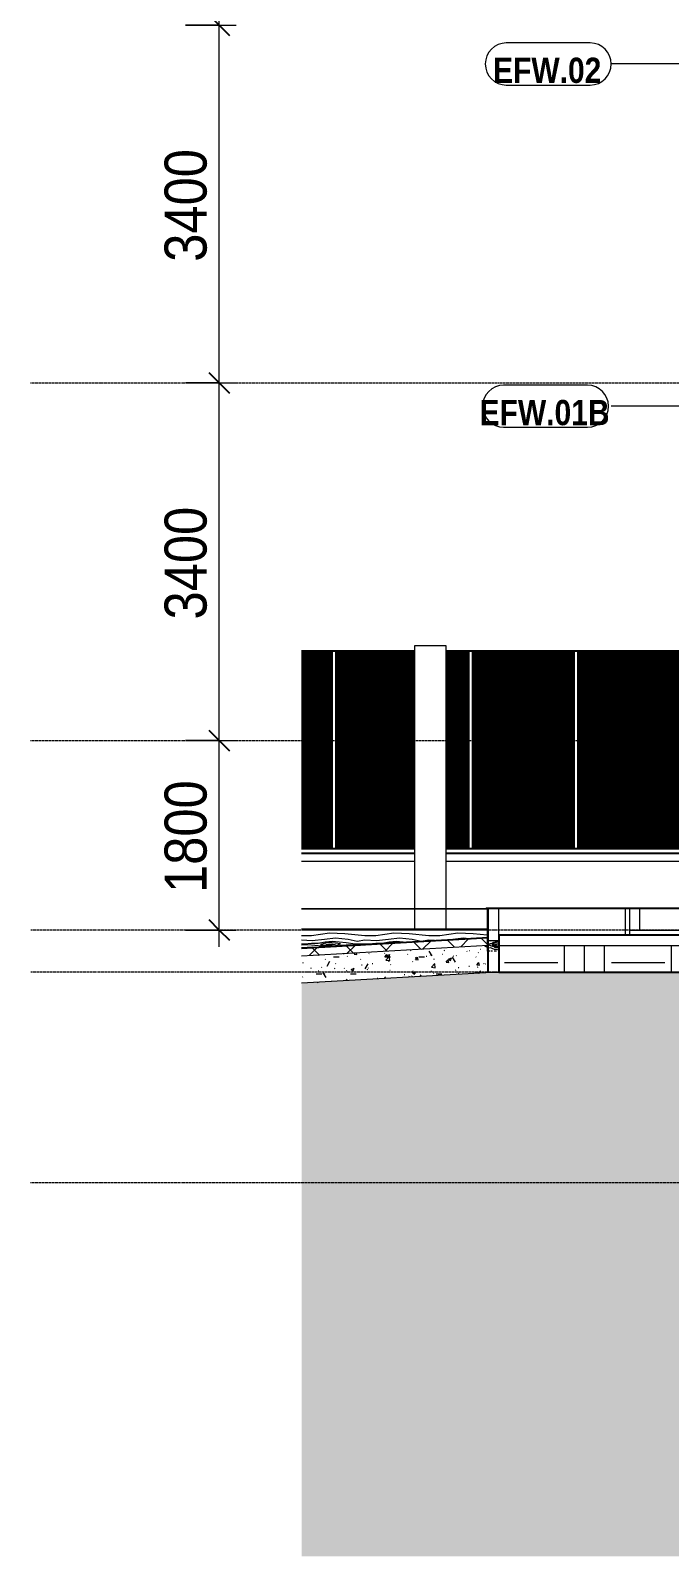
# Model space of a CAD drawing. Header units: millimetres. Extents: x 25061 to 259291, y -8723 to 35400.
# Drawn here: x 147110 to 153184, y -5555 to 8950 of the extents above; entities that cross this region are included whole.
import ezdxf

# ---------------------------------------------------------------- set-up
doc = ezdxf.new("R2010")
doc.units = ezdxf.units.MM
doc.linetypes.add('Centre', pattern=[31.75, 6.35, -4.7625, 15.875, -4.7625])
doc.linetypes.add('Dash', pattern=[6.35, 3.175, -3.175])
for name, color, linetype, lineweight in [('A-ANNO-DIMS', 211, 'Continuous', 9), ('A-ANNO-DIMS-160', 211, 'Continuous', 9), ('A-DETL-GENF-1', 9, 'Continuous', 9), ('A-DETL-THIN', 151, 'Continuous', 9), ('A-FLOR', 192, 'Continuous', 9), ('A-FLOR-3', 192, 'Continuous', 25), ('A-FLOR-LEVL-2', 51, 'Centre', 9), ('A-FLOR-MCUT', 51, 'Continuous', 9), ('A-FLOR-PATT-3', 8, 'Continuous', 9), ('A-WALL', 113, 'Continuous', 9), ('A-WALL-1', 113, 'Continuous', 18), ('A-WALL-IDEN', 211, 'Continuous', 9), ('A-WALL-PATT-4', 111, 'Continuous', 9), ('C-PRKG', 70, 'Continuous', 9), ('C-PRKG-HDLN', 70, 'Dash', 9), ('S-COLS', 52, 'Continuous', 9)]:
    doc.layers.add(name, color=color, linetype=linetype, lineweight=lineweight)
doc.styles.add('Arial_B', font='arialbd.ttf', dxfattribs={"width": 0.85, "height": 240})
doc.styles.add('UTM Avo', font='', dxfattribs={"width": 0.9, "height": 400})
doc.styles.get('UTM Avo').set_extended_font_data('UTM Avo')
doc.dimstyles.new('1_Dim_chi_tiet_2_5', dxfattribs={"dimscale": 304.8, "dimtxt": 399.720379, "dimasz": 0.629921, "dimexe": 0.524934, "dimexo": 0.0625, "dimgap": 0.052493, "dimtad": 1, "dimdec": 0, "dimrnd": 5, "dimzin": 0, "dimdsep": 46, "dimtxsty": 'UTM Avo', "dimblk1": 'OBLIQUE', "dimblk2": 'OBLIQUE', "dimsah": 1, "dimcen": 0.09, "dimdle": 0.524934, "dimazin": 0, "dimtfac": 1, "dimtdec": 4, "dimtix": 1, "dimtmove": 0, "dimatfit": 3, "dimfxl": 1.049869, "dimfxlon": 1, "dimtvp": 1, "dimtolj": 1, "dimtzin": 0, "dimarcsym": 2})
pattern_1 = [(0, (200382.47, 14125), (650.24, 162.56), [53.645, -434.035, 53.645, -3034.995]), (0, (200382.47, 14125), (650.24, 162.56), [-541.325, -434.035, 53.645, -921.715, -1625.6]), (0, (200382.47, 14125), (650.24, 162.56), [-1950.72, 53.645, -434.035, 53.645, -1084.275]), (0, (200382.47, 14125), (650.24, 162.56), [-2492.045, -271.475, 53.645, -759.155]), (120, (200626.31, 14206.28), (-465.9011, 481.84436), [53.645, -434.035, 53.645, -3034.995]), (120, (200626.31, 14206.28), (-465.9011, 481.84436), [-541.325, -434.035, 53.645, -921.715, -1625.6]), (120, (200626.31, 14206.28), (-465.9011, 481.84436), [-1950.72, 53.645, -434.035, 53.645, -1084.275]), (120, (200626.31, 14206.28), (-465.9011, 481.84436), [-2492.045, -271.475, 53.645, -759.155]), (240, (200707.6, 14531.4), (-184.3389, -644.40436), [53.645, -434.035, 53.645, -3034.995]), (240, (200707.6, 14531.4), (-184.3389, -644.40436), [-541.325, -434.035, 53.645, -921.715, -1625.6]), (240, (200707.6, 14531.4), (-184.3389, -644.40436), [-1950.72, 53.645, -434.035, 53.645, -1084.275]), (240, (200707.6, 14531.4), (-184.3389, -644.40436), [-2492.045, -271.475, 53.645, -759.155])]

# ---------------------------------------------------------------- blocks, each defined once
blk = doc.blocks.new('BAI XE PCCC - BAI XE PCCC-1477864-TKCS_MẶT CẮT 2')
at = {"layer": 'C-PRKG'}
for p, q in [((-129812, 600), (-131576, 600)), ((-131576, 600), (-129812, 600))]:
    blk.add_line(p, q, dxfattribs=at)
at = {"layer": 'C-PRKG-HDLN'}
blk.add_line((-129812, 600), (-131576, 600), dxfattribs=at)
blk.add_line((-129812, 600), (-131576, 600), dxfattribs=at)
blk = doc.blocks.new('NBS_CLDPhysicalSecuritySystems_MtlMeshPnlFncngSym_CLDModsecSecurusS3_InfillPanel - NBS_CLDPhysicalSecuritySystems_MtlMeshPnlFncngSym_CLDModsecSecurusS2_InfillPanel-2369496-TKCS_MẶT CẮT 2')
at = {"layer": ''}
h = blk.add_hatch(dxfattribs=at)
h.set_pattern_fill('FP_47', color=256, style=0, pattern_type=2)
h.set_pattern_definition([(180, (-134501.628, 1050), (2e-15, 13), []), (90, (-134501.63, 1050), (76, -5e-15), [])])
h.paths.add_polyline_path([(-130781, 1171), (-130502, 1171), (-130502, 3050), (-131248, 3050), (-131248, 1171), (-131179, 1171)])
h.paths.add_polyline_path([(-131377, 1171), (-131288, 1171), (-131288, 3050), (-131576, 3050), (-131576, 1171)])
for p, q in [((-131287, 3050), (-131576, 3050)), ((-131288, 3050), (-131288, 1171)), ((-131284, 3050), (-131288, 3050)), ((-131252, 3050), (-131284, 3050)), ((-131248, 3050), (-131252, 3050)), ((-131248, 1171), (-131248, 3050)), ((-130502, 3050), (-131248, 3050)), ((-130502, 1171), (-131576, 1171)), ((-131284, 1171), (-131287, 1171)), ((-131252, 1171), (-131284, 1171)), ((-131248, 1171), (-131252, 1171)), ((-131576, 1130), (-130502, 1130))]:
    blk.add_line(p, q, dxfattribs=at)
blk = doc.blocks.new('NBS_CLDPhysicalSecuritySystems_MtlMeshPnlFncngSym_CLDModsecSecurusS3_InfillPanel - NBS_CLDPhysicalSecuritySystems_MtlMeshPnlFncngSym_CLDModsecSecurusS2_InfillPanel-V225-TKCS_MẶT CẮT 2')
at = {"layer": ''}
h = blk.add_hatch(dxfattribs=at)
h.set_pattern_fill('FP_48', color=256, style=0, pattern_type=2)
h.set_pattern_definition([(180, (-130201.628, 1050), (2e-15, 13), []), (90, (-130201.63, 1050), (76, -5e-15), [])])
h.paths.add_polyline_path([(-130202, 1171), (-129988, 1171), (-129988, 3050), (-130202, 3050), (-130202, 1231)])
h.paths.add_polyline_path([(-127312, 2865), (-127307, 2859), (-127305, 2860), (-127309, 2863)])
h.paths.add_polyline_path([(-127264, 2872), (-127266, 2876), (-127294, 2877), (-127292, 2892), (-127264, 2891), (-127264, 2876)])
h.paths.add_polyline_path([(-127600, 1171), (-127253, 1171), (-127253, 1403), (-127261, 1403), (-127261, 1481), (-127263, 1481), (-127263, 1495), (-127261, 1495), (-127261, 1550), (-127263, 1550), (-127263, 1590), (-127298, 1591), (-127298, 1609), (-127263, 1610), (-127264, 2807), (-127276, 2796), (-127277, 2796), (-127286, 2798), (-127298, 2812), (-127299, 2820), (-127312, 2820), (-127313, 2820), (-127330, 2831), (-127329, 2856), (-127313, 2865), (-127312, 2865), (-127296, 2865), (-127296, 2872), (-127263, 2870), (-127264, 2865), (-127267, 2865), (-127265, 2838), (-127264, 2820), (-127262, 2820), (-127262, 2915), (-127366, 2915), (-127366, 2918), (-127262, 2918), (-127262, 3050), (-127948, 3050), (-127948, 1171), (-127799, 1171)])
h.paths.add_polyline_path([(-129948, 1171), (-128988, 1171), (-128988, 3050), (-129948, 3050), (-129948, 1848)])
h.paths.add_polyline_path([(-128948, 1171), (-127988, 1171), (-127988, 3050), (-128948, 3050), (-128948, 1231)])
h.paths.add_polyline_path([(-127298, 1582), (-127297, 1590), (-127288, 1590), (-127288, 1582)])
h.paths.add_polyline_path([(-127298, 1610), (-127298, 1618), (-127288, 1618), (-127288, 1610)])
h.paths.add_polyline_path([(-127282, 2874), (-127282, 2876), (-127281, 2874)])
h.paths.add_polyline_path([(-127273, 2874), (-127274, 2876), (-127271, 2875)])
h.paths.add_polyline_path([(-127282, 2892), (-127294, 2892), (-127292, 2898), (-127284, 2899), (-127285, 2901), (-127291, 2901), (-127317, 2903), (-127319, 2907), (-127317, 2913), (-127312, 2914), (-127273, 2914), (-127274, 2898), (-127264, 2898), (-127264, 2892), (-127281, 2892)])
h.paths.add_polyline_path([(-127372, 2900), (-127373, 2900), (-127372, 2914), (-127371, 2907)])
h.paths.add_polyline_path([(-127364, 2900), (-127366, 2900), (-127367, 2900), (-127370, 2900), (-127368, 2914), (-127364, 2914), (-127363, 2912), (-127320, 2911), (-127322, 2907), (-127319, 2903), (-127322, 2903), (-127364, 2903)])
h.paths.add_polyline_path([(-127289, 2902), (-127289, 2912), (-127291, 2907), (-127289, 2903)])
h.paths.add_polyline_path([(-127370, 2915), (-127376, 2915), (-127376, 2918), (-127368, 2918), (-127369, 2915)])
h.paths.add_polyline_path([(-127316, 2915), (-127315, 2915), (-127316, 2917)])
h.paths.add_polyline_path([(-127289, 2915), (-127288, 2915), (-127289, 2917)])
for p, q in [((-129987, 3050), (-130202, 3050)), ((-129988, 3050), (-129988, 1171)), ((-129984, 3050), (-129988, 3050)), ((-129952, 3050), (-129984, 3050)), ((-129948, 3050), (-129952, 3050)), ((-129948, 1171), (-129948, 3050)), ((-128987, 3050), (-129948, 3050)), ((-128988, 3050), (-128988, 1171)), ((-128984, 3050), (-128988, 3050)), ((-128952, 3050), (-128984, 3050)), ((-128948, 3050), (-128952, 3050)), ((-128948, 1171), (-128948, 3050)), ((-127987, 3050), (-128948, 3050)), ((-127988, 3050), (-127988, 1171)), ((-127984, 3050), (-127988, 3050)), ((-127952, 3050), (-127984, 3050)), ((-127948, 3050), (-127952, 3050)), ((-127948, 1171), (-127948, 3050)), ((-127262, 3050), (-127948, 3050)), ((-127253, 1171), (-130202, 1171)), ((-129984, 1171), (-129987, 1171)), ((-129952, 1171), (-129984, 1171)), ((-129948, 1171), (-129952, 1171)), ((-128984, 1171), (-128987, 1171)), ((-128952, 1171), (-128984, 1171)), ((-128948, 1171), (-128952, 1171)), ((-127984, 1171), (-127987, 1171)), ((-127952, 1171), (-127984, 1171)), ((-127948, 1171), (-127952, 1171)), ((-130202, 1130), (-127253, 1130))]:
    blk.add_line(p, q, dxfattribs=at)
blk = doc.blocks.new('FP_265-TKCS_MẶT CẮT 2')
at = {"layer": 'A-WALL-PATT-4'}
for p, q in [((-129791, 299), (-129784, 296)), ((-129784, 296), (-129776, 300)), ((-129750, 284), (-129722, 290)), ((-129722, 290), (-129702, 287)), ((-129793, 254), (-129790, 260)), ((-129792, 266), (-129785, 272)), ((-129791, 232), (-129782, 235)), ((-129790, 260), (-129779, 254)), ((-129785, 272), (-129771, 272)), ((-129782, 235), (-129767, 226)), ((-129779, 254), (-129760, 248)), ((-129771, 272), (-129761, 278)), ((-129767, 226), (-129745, 217)), ((-129752, 269), (-129764, 260)), ((-129764, 260), (-129753, 254)), ((-129761, 278), (-129750, 284)), ((-129760, 248), (-129750, 242)), ((-129753, 254), (-129740, 248)), ((-129738, 278), (-129752, 269)), ((-129750, 242), (-129738, 235)), ((-129748, 260), (-129733, 266)), ((-129735, 254), (-129748, 260)), ((-129745, 217), (-129713, 214)), ((-129740, 248), (-129710, 248)), ((-129707, 272), (-129738, 278)), ((-129738, 235), (-129703, 235)), ((-129707, 260), (-129735, 254)), ((-129733, 266), (-129707, 260)), ((-129713, 214), (-129702, 213)), ((-129710, 248), (-129702, 253)), ((-129702, 271), (-129707, 272))]:
    blk.add_line(p, q, dxfattribs=at)
blk = doc.blocks.new('DIMBLOCK68-TKCS_MẶT CẮT 2')
at = {"layer": 'A-ANNO-DIMS-160'}
for p, q in [((148584, 2200), (149064, 2200)), ((148904, 2200), (148584, 2200)), ((148904, 240), (148904, 2200)), ((148584, 400), (149064, 400)), ((148904, 400), (148584, 400))]:
    blk.add_line(p, q, dxfattribs=at)
at = {"layer": 'A-ANNO-DIMS-160', "lineweight": 25}
for p, q in [((148904, 2200), (148808, 2296)), ((148904, 2200), (149000, 2104)), ((148904, 400), (148808, 496)), ((148904, 400), (149000, 304))]:
    blk.add_line(p, q, dxfattribs=at)
at = {"layer": 'A-ANNO-DIMS-160', "color": 0, "insert": (148384, 752), "char_height": 400, "width": 1314.64, "attachment_point": 1, "rotation": 90, "line_spacing_factor": 1.110334, "style": 'UTM Avo'}
blk.add_mtext('1800', dxfattribs=at)
blk = doc.blocks.new('_Oblique')
at = {"color": 0, "linetype": 'ByBlock', "lineweight": -2}
blk.add_line((-0.5, -0.5), (0.5, 0.5), dxfattribs=at)
blk = doc.blocks.new('DIMBLOCK69-TKCS_MẶT CẮT 2')
at = {"layer": 'A-ANNO-DIMS-160', "lineweight": 25}
for p, q in [((148904, 5600), (148808, 5696)), ((148904, 5600), (149000, 5504)), ((148904, 2200), (148808, 2296)), ((148904, 2200), (149000, 2104))]:
    blk.add_line(p, q, dxfattribs=at)
at = {"layer": 'A-ANNO-DIMS-160'}
for p, q in [((148584, 5600), (149064, 5600)), ((148904, 5600), (148584, 5600)), ((148904, 2200), (148904, 5600)), ((148584, 2200), (149064, 2200)), ((148904, 2200), (148584, 2200))]:
    blk.add_line(p, q, dxfattribs=at)
at = {"layer": 'A-ANNO-DIMS-160', "color": 0, "insert": (148384, 3352), "char_height": 400, "width": 1314.64, "attachment_point": 1, "rotation": 90, "line_spacing_factor": 1.110334, "style": 'UTM Avo'}
blk.add_mtext('3400', dxfattribs=at)
blk = doc.blocks.new('DIMBLOCK70-TKCS_MẶT CẮT 2')
at = {"layer": 'A-ANNO-DIMS-160'}
for p, q in [((148584, 9000), (149064, 9000)), ((148904, 9000), (148584, 9000)), ((148904, 5600), (148904, 9000)), ((148584, 5600), (149064, 5600)), ((148904, 5600), (148584, 5600))]:
    blk.add_line(p, q, dxfattribs=at)
at = {"layer": 'A-ANNO-DIMS-160', "lineweight": 25}
for p, q in [((148904, 9000), (148808, 9096)), ((148904, 9000), (149000, 8904)), ((148904, 5600), (148808, 5696)), ((148904, 5600), (149000, 5504))]:
    blk.add_line(p, q, dxfattribs=at)
at = {"layer": 'A-ANNO-DIMS-160', "color": 0, "insert": (148384, 6752), "char_height": 400, "width": 1314.64, "attachment_point": 1, "rotation": 90, "line_spacing_factor": 1.110334, "style": 'UTM Avo'}
blk.add_mtext('3400', dxfattribs=at)
blk = doc.blocks.new('DIMBLOCK71-TKCS_MẶT CẮT 2')
at = {"layer": 'A-ANNO-DIMS-160', "lineweight": 25}
for p, q in [((148904, 12400), (148808, 12496)), ((148904, 12400), (149000, 12304)), ((148904, 9000), (148808, 9096)), ((148904, 9000), (149000, 8904))]:
    blk.add_line(p, q, dxfattribs=at)
at = {"layer": 'A-ANNO-DIMS-160'}
for p, q in [((148584, 12400), (149064, 12400)), ((148904, 12400), (148584, 12400)), ((148904, 9000), (148904, 12400)), ((148584, 9000), (149064, 9000)), ((148904, 9000), (148584, 9000))]:
    blk.add_line(p, q, dxfattribs=at)
at = {"layer": 'A-ANNO-DIMS-160', "color": 0, "insert": (148384, 10152), "char_height": 400, "width": 1314.64, "attachment_point": 1, "rotation": 90, "line_spacing_factor": 1.110334, "style": 'UTM Avo'}
blk.add_mtext('3400', dxfattribs=at)
blk = doc.blocks.new('CTL_WALL TAG NO MARK - 10-2062273-TKCS_MẶT CẮT 2')
at = {"layer": 'A-WALL-IDEN'}
for p, q in [((-80085.064287, 10775), (-80882.564287, 10775)), ((-80882.564287, 10375), (-80085.064287, 10375))]:
    blk.add_line(p, q, dxfattribs=at)
for centre, start, end in [((-80882.564287, 10575), 90, 270), ((-80085.064287, 10575), 270, 90)]:
    blk.add_arc(centre, 200, start, end, dxfattribs=at)

msp = doc.modelspace()

# ---------------------------------------------------------------- hatches: boundary and pattern name
at = {"layer": 'A-DETL-GENF-1'}
h = msp.add_hatch(dxfattribs=at)
h.set_pattern_fill('FP_63', color=256, style=0, pattern_type=2)
h.set_pattern_definition([(0, (200382.5, 14125), (774.192, 774.192), [774.192, -774.192]), (0, (200382.5, 14415.3), (774.192, 774.192), [774.192, -774.192]), (0, (200382.5, 14705.64), (774.192, 774.192), [774.192, -774.192]), (90, (200479.25, 14802.4), (-774.192, 774.192), [774.192, -774.192]), (90, (200769.6, 14802.4), (-774.192, 774.192), [774.192, -774.192]), (90, (201059.9, 14802.4), (-774.192, 774.192), [774.192, -774.192])])
h.paths.add_polyline_path([(152511.9, -5554.8), (251474, -5554.8), (251474, -138.1), (250164.5, -64.3), (247610.2, -64.3), (247610.2, -2050), (248237.5, -2050), (248237.5, -3550), (248286.5, -3550), (248286.5, -3600), (246277.2, -3600), (246277.2, -3550), (246327.2, -3550), (246327.2, -2350), (245060.2, -2350), (245060.2, -3550), (245110.2, -3550), (245110.2, -3600), (241010.2, -3600), (241010.2, -3550), (241060.2, -3550), (241060.2, -2350), (238160.2, -2350), (238160.2, -3550), (238210.2, -3550), (238210.2, -3600), (234110.2, -3600), (234110.2, -3550), (234160.2, -3550), (234160.2, -2660), (233460.2, -2660), (233460.2, -1906.9), (218310.2, 318.5), (218310.2, 0), (217560.2, 0), (217560.2, 330), (184060.2, 330), (184060.2, 0), (183310.2, 0), (183310.2, 318.5), (168160.2, -1906.9), (168160.2, -2660), (167460.2, -2660), (167460.2, -3550), (167518.1, -3550), (167518.1, -3600), (163410.2, -3600), (163410.2, -3550), (163460.2, -3550), (163460.2, -2350), (160560.2, -2350), (160560.2, -3550), (160610.2, -3550), (160610.2, -3600), (156510.2, -3600), (156510.2, -3550), (156560.2, -3550), (156560.2, -2350), (155293.2, -2350), (155293.2, -3550), (155343.2, -3550), (155343.2, -3600), (153334, -3600), (153334, -3550), (153384, -3550), (153384, -2050), (154010.2, -2050), (154010.2, -4), (151475.8, -5.1), (149686.6, -106), (149686.6, -5554.8), (150288.8, -5554.8)])
h.paths.add_polyline_path([(175360.2, -3600), (172750.2, -3600), (172750.2, -3550), (172810.2, -3550), (172810.2, -2050), (175310.2, -2050), (175310.2, -3550), (175360.2, -3550), (175360.2, -3552.5)])
h.paths.add_polyline_path([(226260.2, -3600), (226260.2, -3550), (226310.2, -3550), (226310.2, -2050), (228810.2, -2050), (228810.4, -3550), (228870.2, -3550), (228870.2, -3600), (226747.8, -3600)])
h.paths.add_polyline_path([(169910.2, -3550), (168910.2, -3550), (168910.2, -2050), (169910.2, -2050), (169910.2, -3087.2)])
h.paths.add_polyline_path([(232710.2, -3550), (231710.2, -3550), (231710.2, -2050), (232710.2, -2050), (232710.2, -3087.2)])
h.paths.add_polyline_path([(218075, 200), (218110.2, 200), (218110.2, 347.9), (217760.2, 347.9), (217760.2, 200)])
h.paths.add_polyline_path([(183510.2, 200), (183860.2, 200), (183860.2, 347.9), (183510.2, 347.9)])
at = {"layer": 'A-FLOR-PATT-3'}
h = msp.add_hatch(dxfattribs=at)
h.set_pattern_fill('FP_40', color=256, style=0, pattern_type=2)
h.set_pattern_definition([(45, (200382.47, 14125), (-169.7056, 169.7056), []), (135, (200382.47, 14125), (-169.7056, -169.7056), [])])
h.paths.add_polyline_path([(149686.6, 155.5), (151461.1, 255.5), (151461.1, 325.5), (149686.6, 225.5)])
h = msp.add_hatch(dxfattribs=at)
h.set_pattern_fill('FP_36', color=256, style=0, pattern_type=2)
h.set_pattern_definition(pattern_1)
h.paths.add_polyline_path([(149686.6, -106), (151461.1, -5.9), (151461.1, 255.5), (149686.6, 155.5), (149686.6, -4)])
h = msp.add_hatch(dxfattribs=at)
h.set_pattern_fill('FP_42', color=256, style=0, pattern_type=2)
h.set_pattern_definition([(50, (200382.47, 14125), (291.4942, -25.5022), [30.48, -335.28]), (355, (200382.47, 14125), (-56.3889, 305.6909), [24.384, -268.224]), (100.451, (200406.76, 14122.88), (235.108, 280.1865), [25.904, -284.944]), (46.184, (200382.47, 14206.28), (433.727, -67.2684), [45.72, -502.92]), (96.636, (200418.6, 14200.67), (379.844, 395.8845), [38.856, -427.416]), (351.184, (200382.47, 14206.3), (379.848, 395.881), [36.576, -402.336]), (21, (200423.11, 14185.96), (242.5828, -163.6239), [30.48, -335.28]), (326, (200423.1, 14185.96), (98.883, 294.7011), [24.384, -268.224]), (71.451, (200443.33, 14172.33), (341.4672, 131.074), [25.904, -284.944]), (37.5, (200382.47, 14125), (4.94191, 135.28833), [5.364, -259.608, 5.364, -266.924, -269.24]), (37.5, (200382.47, 14125), (4.94191, 135.28833), [-537.261, 5.364, -263.876]), (7.5, (200382.47, 14125), (106.91172, 160.28908), [5.364, -149.88, 5.364, -253.512, -102.616]), (7.5, (200382.47, 14125), (106.91172, 160.28908), [-414.122, 5.364, -97.252]), (327.5, (200291.85, 14125), (216.9455, -9.16625), [5.364, -96.236, 5.364, -311.628, -420.624]), (327.5, (200291.85, 14125), (216.9455, -9.16625), [-418.592, 5.364, -415.26]), (317.5, (200251.2, 14125), (237.0069, 40.6827), [5.364, -126.716, 5.364, -205.151, -298.704]), (317.5, (200251.2, 14125), (237.0069, 40.6827), [-342.595, 5.364, -293.34])])
h.paths.add_polyline_path([(149686.6, -106), (151461.1, -5.9), (151461.1, 255.5), (149686.6, 155.5), (149686.6, -4)])
h = msp.add_hatch(dxfattribs=at)
h.set_pattern_fill('FP_44', color=256, style=0, pattern_type=2)
h.set_pattern_definition([(0, (200382.47, 14125), (508, 508), [508, -508]), (0, (200382.47, 14315.5), (508, 508), [508, -508]), (0, (200382.47, 14506), (508, 508), [508, -508]), (90, (200445.97, 14569.5), (-508, 508), [508, -508]), (90, (200636.47, 14569.5), (-508, 508), [508, -508]), (90, (200826.97, 14569.5), (-508, 508), [508, -508])])
h.paths.add_polyline_path([(152072.2, 0), (154010.2, 0), (154010.2, 250), (151561.1, 250), (151561.1, 0), (151873.4, 0)])
at = {"layer": 'A-WALL-PATT-4'}
h = msp.add_hatch(dxfattribs=at)
h.set_pattern_fill('FP_36', color=256, style=0, pattern_type=2)
h.set_pattern_definition(pattern_1)
h.paths.add_polyline_path([(151461.1, 200), (151461.1, 600), (151451.1, 600), (151451.1, 200)])
h = msp.add_hatch(dxfattribs=at)
h.set_pattern_fill('FP_41', color=256, style=0, pattern_type=2)
h.set_pattern_definition([(0, (200382.47, 14125), (1300.48, 325.12), [53.645, -921.715, 53.645, -6123.635]), (0, (200382.47, 14125), (1300.48, 325.12), [-1029.005, -921.715, 53.645, -1897.075, -3251.2]), (0, (200382.47, 14125), (1300.48, 325.12), [-3901.44, 53.645, -921.715, 53.645, -2222.195]), (0, (200382.47, 14125), (1300.48, 325.12), [-4930.445, -596.595, 53.645, -1571.955]), (120, (200870.15, 14287.56), (-931.8022, 963.6887), [53.645, -921.715, -6177.28]), (120, (200870.15, 14287.56), (-931.8022, 963.6887), [-975.36, 53.645, -921.715, -5201.92]), (120, (200870.15, 14287.56), (-931.8022, 963.6887), [-1950.72, 53.645, -1897.075, -3251.2]), (120, (200870.15, 14287.56), (-931.8022, 963.6887), [-3901.44, 53.645, -921.715, -2275.84]), (120, (200870.15, 14287.56), (-931.8022, 963.6887), [-4876.8, 53.645, -596.595, -1625.6]), (120, (200870.15, 14287.56), (-931.8022, 963.6887), [-5527.04, 53.645, -1571.955]), (240, (201032.7, 14937.8), (-368.6778, -1288.8087), [53.645, -921.715, -6177.28]), (240, (201032.7, 14937.8), (-368.6778, -1288.8087), [-975.36, 53.645, -921.715, -5201.92]), (240, (201032.7, 14937.8), (-368.6778, -1288.8087), [-1950.72, 53.645, -1897.075, -3251.2]), (240, (201032.7, 14937.8), (-368.6778, -1288.8087), [-3901.44, 53.645, -921.715, -2275.84]), (240, (201032.7, 14937.8), (-368.6778, -1288.8087), [-4876.8, 53.645, -596.595, -1625.6]), (240, (201032.7, 14937.8), (-368.6778, -1288.8087), [-5527.04, 53.645, -1571.955])])
h.paths.add_polyline_path([(149686.6, 225.5), (151451.1, 325.5), (151451.1, 400), (149686.6, 400), (149686.6, 255.5)])
h = msp.add_hatch(dxfattribs=at)
h.set_pattern_fill('FP_58', color=256, style=0, pattern_type=2)
h.set_pattern_definition([(349.695, (158398.25, 869.39), (3657.59817, -609.61005), [68.155, -6747.38]), (0, (158465.3, 857.2), (609.6, 609.6), [67.056, -542.544]), (18.435, (158532.36, 857.2), (1219.199, 609.6016), [57.832, -1869.893]), (172.875, (158587.23, 875.49), (4267.1994, -609.5991), [49.148, -4865.604]), (174.806, (158538.46, 881.584), (6096.00395, -609.55472), [67.333, -6665.92]), (194.036, (158471.4, 887.68), (-1828.8022, -609.5924), [75.403, -2438.042]), (9.462, (158447.02, 869.39), (3048.005, 609.5835), [37.08, -3670.97]), (353.66, (158483.596, 875.49), (-4876.8008, 609.5835), [55.202, -5464.96]), (185.711, (158538.46, 869.39), (-5486.3951, -609.63944), [61.264, -6065.14]), (168.69, (158477.5, 863.3), (2438.4, -609.6026), [31.084, -3077.28]), (354.806, (158343.39, 863.296), (-6096.00395, 609.55472), [67.333, -6665.92]), (348.69, (158410.44, 857.2), (-2438.4, 609.6026), [62.167, -3046.194]), (0, (158471.4, 845), (609.6, 609.6), [73.152, -536.448]), (20.556, (158544.556, 845.01), (3048.0001, 1219.19697), [52.084, -5156.34]), (3.814, (158593.324, 863.296), (8534.40115, 609.58889), [91.643, -9072.654]), (354.806, (158684.764, 869.39), (-6096.00395, 609.55472), [67.333, -6665.92]), (0, (158751.8, 863.3), (609.6, 609.6), [67.056, -542.544]), (5.194, (158209.276, 863.296), (6096.00395, 609.55472), [67.333, -6665.92]), (354.806, (158276.33, 869.39), (-6096.00395, 609.55472), [67.333, -6665.92]), (0, (158209.3, 875.5), (609.6, 609.6), [36.576, -573.024]), (5.194, (158245.85, 875.49), (6096.00395, 609.55472), [67.333, -6665.92]), (0, (158312.9, 881.6), (609.6, 609.6), [60.96, -548.64]), (10.305, (158373.87, 881.584), (-3657.59817, -609.61005), [68.155, -6747.38]), (5.194, (158440.924, 893.776), (6096.00395, 609.55472), [67.333, -6665.92]), (354.806, (158507.98, 899.87), (-6096.00395, 609.55472), [67.333, -6665.92]), (354.806, (158575.036, 893.776), (-6096.00395, 609.55472), [67.333, -6665.92]), (351.87, (158642.09, 887.68), (-3657.6004, 609.5929), [86.21, -4224.312]), (0, (158727.44, 875.5), (609.6, 609.6), [91.44, -518.16]), (347.471, (158703.05, 509.73), (3047.99888, -609.61085), [56.202, -5564.033]), (354.289, (158757.916, 497.536), (-5486.3951, 609.63944), [61.264, -6065.14]), (8.13, (158703.05, 509.73), (3657.6004, 609.5929), [43.105, -4267.418]), (9.462, (158745.72, 515.82), (3048.005, 609.5835), [74.16, -3633.892]), (0, (158209.3, 528), (609.6, 609.6), [73.15, -536.45]), (350.538, (158282.43, 528.02), (-3048.005, 609.5835), [37.08, -3670.97]), (201.801, (158319, 521.92), (1828.8045, 609.5868), [32.828, -3249.968]), (192.995, (158288.524, 509.73), (5486.39314, 1219.23746), [81.33, -8051.747]), (352.875, (158770.11, 509.73), (-4267.1994, 609.5991), [49.148, -4865.604]), (7.125, (158770.11, 509.73), (4267.1994, 609.5991), [49.148, -4865.604]), (0, (158209.3, 515.8), (609.6, 609.6), [48.77, -560.83]), (194.036, (158258.04, 515.82), (-1828.8022, -609.5924), [50.27, -2463.177]), (356.633, (158343.388, 534.112), (-9753.59439, 609.69188), [103.811, -10277.302]), (357.709, (158447.02, 528.016), (-14630.39665, 609.69909), [152.522, -15099.665]), (3.18, (158599.42, 521.92), (10363.19831, 609.63121), [109.897, -10879.823]), (9.462, (158709.15, 528.02), (3048.005, 609.5835), [111.242, -3596.81]), (10.305, (158209.276, 473.15), (-3657.59817, -609.61005), [68.155, -6747.38]), (15.945, (158276.33, 485.34), (-2438.4042, -609.58315), [88.76, -4349.196]), (0, (158361.7, 509.7), (609.6, 609.6), [79.25, -530.35]), (351.87, (158440.92, 509.73), (-3657.6004, 609.5929), [86.21, -4224.312]), (3.576, (158526.268, 497.536), (9144.00297, 609.5468), [97.726, -9674.906]), (351.254, (158623.804, 503.63), (4267.20096, -609.58783), [80.18, -7937.856]), (345.964, (158703.05, 491.44), (-1828.8022, 609.5924), [75.403, -2438.042]), (0, (158776.2, 473.15), (609.6, 609.6), [42.672, -566.928]), (174.806, (158343.39, 534.11), (6096.00395, -609.55472), [134.665, -6598.587]), (355.236, (158209.276, 570.69), (-6705.59647, 609.64143), [146.81, -7193.745]), (0, (158355.6, 558.5), (609.6, 609.6), [140.21, -469.39]), (4.086, (158495.788, 558.496), (7924.79503, 609.65274), [171.123, -8385.02]), (0, (158666.5, 570.7), (609.6, 609.6), [152.4, -457.2]), (7.125, (158209.276, 442.67), (4267.1994, 609.5991), [147.443, -4767.31]), (6.34, (158355.58, 460.96), (4876.8008, 609.5835), [110.403, -5409.758]), (357.51, (158465.308, 473.152), (-13411.19697, 609.70439), [140.34, -13893.706]), (353.48, (158605.516, 467.056), (-15849.59217, 1828.855172), [214.749, -21260.135]), (3.013, (158209.276, 838.912), (10972.79715, 609.6408), [115.984, -11482.446]), (351.87, (158325.1, 845.01), (-3657.6004, 609.5929), [129.316, -4181.208]), (357.614, (158453.116, 826.72), (-14020.79943, 609.61372), [146.431, -14496.664]), (10.62, (158599.42, 820.624), (-6705.59246, -1219.23973), [99.236, -9824.334]), (0, (158696.96, 838.9), (609.6, 609.6), [121.92, -487.68]), (356.82, (158209.276, 912.064), (-10363.19831, 609.63121), [109.897, -10879.823]), (6.009, (158319.004, 905.968), (-6095.99899, -609.59918), [116.464, -11529.929]), (6.71, (158434.828, 918.16), (-5486.39734, -609.61573), [104.346, -10330.325]), (354.289, (158538.46, 930.35), (-5486.3951, 609.63944), [122.528, -6003.877]), (347.905, (158660.38, 918.16), (-5486.39487, 1219.22295), [87.28, -8640.862]), (9.462, (158745.72, 899.87), (3048.005, 609.5835), [74.16, -3633.892]), (3.814, (158209.276, 796.24), (8534.40115, 609.58889), [91.643, -9072.654]), (347.196, (158300.716, 802.336), (-7924.80896, 1828.76326), [137.532, -13615.67]), (0, (158434.8, 771.86), (609.6, 609.6), [152.4, -457.2]), (5.44, (158587.228, 771.856), (-6705.60249, -609.56085), [128.595, -12730.932]), (6.71, (158715.244, 784.048), (-5486.39734, -609.61573), [104.346, -10330.325]), (0, (158209.3, 954.74), (609.6, 609.6), [103.63, -505.97]), (8.13, (158312.91, 954.74), (3657.6004, 609.5929), [172.42, -4138.102]), (357.614, (158483.596, 979.12), (-14020.79943, 609.61372), [146.431, -14496.664]), (354.472, (158629.9, 973.024), (12801.59101, -1219.302898), [189.859, -18796.025]), (6.843, (158209.276, 400), (-10363.19504, -1219.24128), [153.494, -15195.842]), (0, (158361.7, 418.3), (609.6, 609.6), [170.69, -438.91]), (356.348, (158532.364, 418.288), (-18897.604963, 1219.126665), [287.095, -28422.422]), (0, (158209.3, 613.36), (609.6, 609.6), [146.304, -463.296]), (4.764, (158355.58, 613.36), (6705.59647, 609.64143), [146.81, -7193.745]), (358.152, (158501.884, 625.552), (-18287.99624, 609.724117), [189.074, -18718.355]), (357.274, (158690.86, 619.456), (-12192.00424, 609.53415), [128.161, -12687.945]), (354.806, (158209.276, 710.896), (-6096.00395, 609.55472), [134.665, -6598.587]), (0, (158343.4, 698.7), (609.6, 609.6), [195.07, -414.53]), (1.909, (158538.46, 698.704), (17678.40105, 609.55323), [182.982, -18115.176]), (3.576, (158721.34, 704.8), (9144.00297, 609.5468), [97.726, -9674.906])])
h.paths.add_polyline_path([(149686.6, 225.5), (151451.1, 325.5), (151451.1, 400), (149686.6, 400), (149686.6, 255.5)])

# ---------------------------------------------------------------- linework, layer by layer
at = {"layer": 'A-DETL-THIN'}
for p, q in [((151495, -4), (149686.6, -106)), ((154010.2, -4), (151495, -4))]:
    msp.add_line(p, q, dxfattribs=at)
at = {"layer": 'A-FLOR'}
for p, q in [((151441.1, 610), (154010.2, 610)), ((151441.1, 610), (151441.1, 600)), ((151451.1, 600), (151441.1, 600)), ((152800.2, 610), (152800.2, 600)), ((154000.2, 600), (152901.1, 600)), ((149686.6, 410), (151451.1, 410)), ((151451.1, 400), (149686.6, 400)), ((152805.2, 400), (154000.2, 400)), ((151461.3, -5.9), (151461.3, 200)), ((152661.1, -2.8), (152661.1, 0))]:
    msp.add_line(p, q, dxfattribs=at)
at = {"layer": 'A-FLOR-3'}
for p, q in [((151461.1, 325.5), (149686.6, 225.5)), ((151461.1, -5.9), (151461.1, 325.5)), ((154010.2, 350), (151561.1, 350)), ((151561.1, 350), (151561.1, 0)), ((151561.1, 0), (154010.2, 0))]:
    msp.add_line(p, q, dxfattribs=at)
at = {"layer": 'A-FLOR-LEVL-2'}
for p, q in [((147110.2, 5600), (255566.7, 5600)), ((147110.2, 2200), (255566.7, 2200)), ((255566.7, 400), (147110.2, 400)), ((253534.7, 0), (147110.2, 0)), ((147110.2, -2000), (253534.7, -2000))]:
    msp.add_line(p, q, dxfattribs=at)
at = {"layer": 'A-FLOR-MCUT'}
for p, q in [((149686.6, 155.5), (151461.1, 255.5)), ((154010.2, 250), (151561.1, 250))]:
    msp.add_line(p, q, dxfattribs=at)
at = {"layer": 'A-WALL'}
for p, q in [((150761.1, 1050), (149686.6, 1050)), ((154010.2, 1050), (151061.1, 1050)), ((152901.1, 600), (151561.1, 600)), ((152761.1, 600), (152761.1, 350)), ((152805.2, 350), (152805.2, 600)), ((152901.1, 400), (152901.1, 600)), ((151463.3, 200), (151461.1, 200)), ((151476.6, 200), (151467.3, 200)), ((151501.7, 200), (151485.5, 200)), ((151538.1, 200), (151517.4, 200)), ((151560.7, 200), (151558.6, 200))]:
    msp.add_line(p, q, dxfattribs=at)
at = {"layer": 'A-WALL-1'}
for p, q in [((151561.1, 600), (151451.1, 600)), ((151451.1, 600), (151451.1, 200)), ((151461.1, 600), (151461.1, 325.5)), ((151561.1, 350), (151561.1, 600)), ((151461.1, 300), (151561.1, 300)), ((151451.1, 200), (151461.1, 200))]:
    msp.add_line(p, q, dxfattribs=at)
at = {"layer": 'A-WALL-IDEN'}
for p, q in [((153974.6, 8632), (152630, 8632)), ((153995.9, 5378.8), (152630, 5378.8))]:
    msp.add_line(p, q, dxfattribs=at)
at = {"layer": 'S-COLS'}
for p, q in [((150761.1, 3100), (150761.1, 410)), ((151061.1, 3100), (150761.1, 3100)), ((151061.1, 410), (151061.1, 3100))]:
    msp.add_line(p, q, dxfattribs=at)

# ---------------------------------------------------------------- block references
at = {"layer": ''}
for name in ['NBS_CLDPhysicalSecuritySystems_MtlMeshPnlFncngSym_CLDModsecSecurusS3_InfillPanel - NBS_CLDPhysicalSecuritySystems_MtlMeshPnlFncngSym_CLDModsecSecurusS2_InfillPanel-2369496-TKCS_MẶT CẮT 2', 'NBS_CLDPhysicalSecuritySystems_MtlMeshPnlFncngSym_CLDModsecSecurusS3_InfillPanel - NBS_CLDPhysicalSecuritySystems_MtlMeshPnlFncngSym_CLDModsecSecurusS2_InfillPanel-V225-TKCS_MẶT CẮT 2']:
    msp.add_blockref(name, (281262.8, 0), dxfattribs=at)
at = {"layer": 'A-WALL'}
msp.add_blockref('FP_265-TKCS_MẶT CẮT 2', (281262.8, 0), dxfattribs=at)
at = {"layer": 'A-WALL-IDEN'}
for p in [(232515.1, -1943), (232489.4, -5196.2)]:
    msp.add_blockref('CTL_WALL TAG NO MARK - 10-2062273-TKCS_MẶT CẮT 2', p, dxfattribs=at)
at = {"layer": 'C-PRKG'}
msp.add_blockref('BAI XE PCCC - BAI XE PCCC-1477864-TKCS_MẶT CẮT 2', (281262.8, 0), dxfattribs=at)

# ---------------------------------------------------------------- texts
at = {"layer": 'A-WALL-IDEN', "char_height": 240, "attachment_point": 5, "line_spacing_factor": 0.936439, "style": 'Arial_B'}
for s, insert, width in [('\\pt6.7992,13.6008,20.4,27.1992,34.0008,40.8,47.5992,54.4008,61.2,67.9992,74.8008,81.6,88.3992,95.2008,102,108.7992,115.6008,122.4,129.1992,136.0008,142.8,149.5992,156.4008,163.2,169.9992,176.8008,183.6,190.3992,197.2008,204,210.7992,217.6008;EFW.02', (152021.3, 8570.1), 1062.16), ('\\pt6.7992,13.6008,20.4,27.1992,34.0008,40.8,47.5992,54.4008,61.2,67.9992,74.8008,81.6,88.3992,95.2008,102,108.7992,115.6008,122.4,129.1992,136.0008,142.8,149.5992,156.4008,163.2,169.9992,176.8008,183.6,190.3992,197.2008,204,210.7992,217.6008;EFW.01B', (151996.3, 5316.9), 1259.36)]:
    msp.add_mtext(s, dxfattribs=dict(at, insert=insert, width=width))

# ---------------------------------------------------------------- dimensions: what is measured, and where the dimension line sits
at = {"layer": 'A-ANNO-DIMS'}
for base, p1, p2, override, picture, middle in [((148904.1, 12400), (148584.1, 9000), (148584.1, 12400), {"dimpost": '<>', "dimfxl": 3400}, 'DIMBLOCK71-TKCS_MẶT CẮT 2', (148681.1, 10700)), ((148904.1, 9000), (148584.1, 5600), (148584.1, 9000), {"dimpost": '<>', "dimfxl": 3400}, 'DIMBLOCK70-TKCS_MẶT CẮT 2', (148681.1, 7300)), ((148904.1, 5600), (148584.1, 2200), (148584.1, 5600), {"dimpost": '<>', "dimfxl": 3400}, 'DIMBLOCK69-TKCS_MẶT CẮT 2', (148681.1, 3900)), ((148904.1, 2200), (148584.1, 400), (148584.1, 2200), {"dimpost": '<>', "dimfxl": 1800}, 'DIMBLOCK68-TKCS_MẶT CẮT 2', (148681.1, 1300))]:
    dim = msp.add_linear_dim(base=base, p1=p1, p2=p2, angle=90, dimstyle='1_Dim_chi_tiet_2_5', override=override, dxfattribs=at)
    dim.commit()
    dim.dimension.update_dxf_attribs({"geometry": picture, "text_midpoint": middle})

doc.saveas('drawing.dxf')
